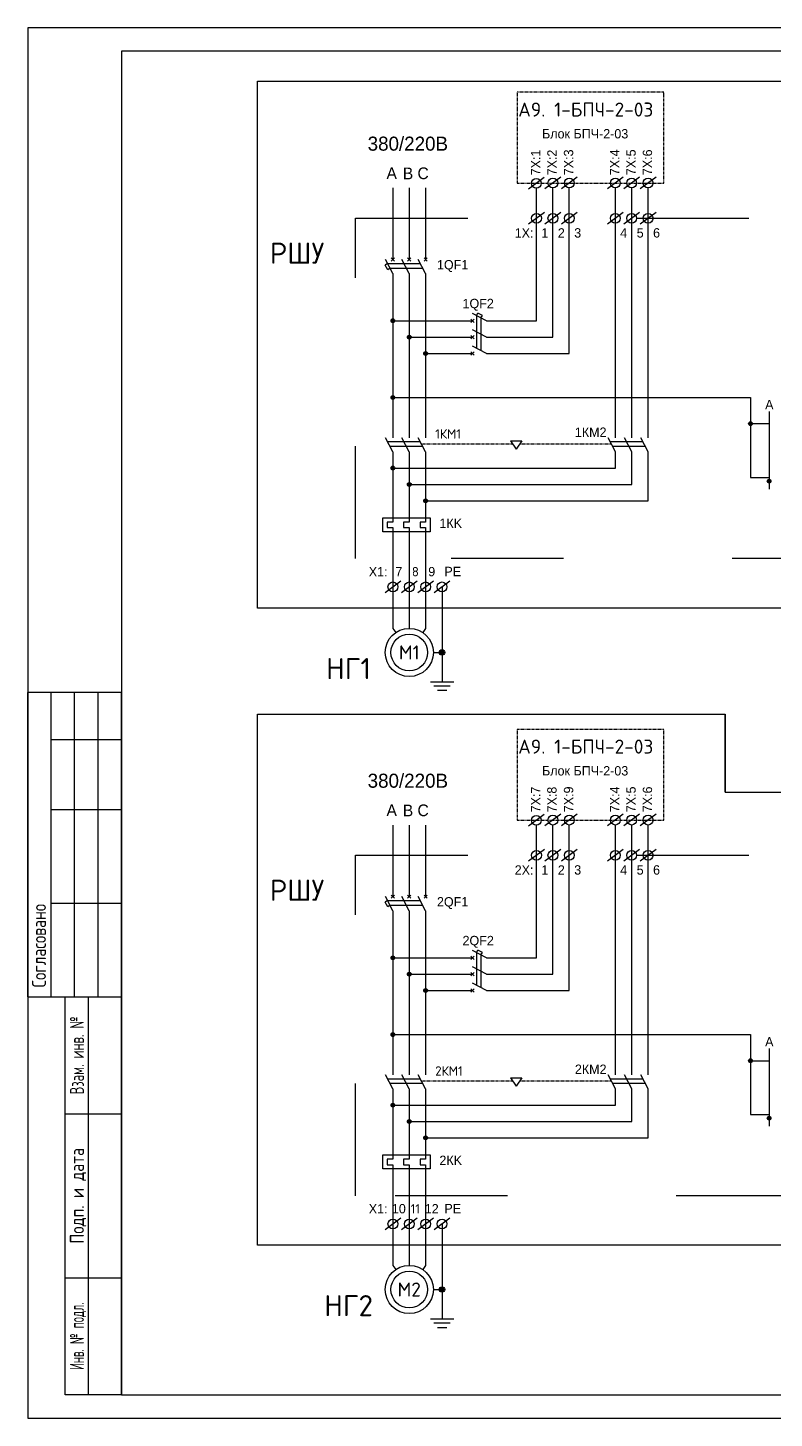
# Model space of a CAD drawing. Header units: millimetres. Extents: x 1606 to 7674, y 609 to 4159.
# Drawn here: x 6276.7 to 6436.1, y 2492.6 to 2789.6 of the extents above; entities that cross this region are included whole.
import ezdxf
from ezdxf.enums import TextEntityAlignment as Align

# ---------------------------------------------------------------- set-up
doc = ezdxf.new("R2010")
doc.units = ezdxf.units.MM
for name, pattern in [('ACAD_ISO03W100', [30, 12, -18]), ('DASHED2', [0.375, 0.25, -0.125]), ('K5LT_BASIC', [0])]:
    doc.linetypes.add(name, pattern=pattern)
doc.layers.add('Слой1', color=1, linetype='Continuous', lineweight=35)
doc.layers.add('Штамп', color=7, linetype='Continuous')
doc.styles.add('GOST 2.304', font='CS_Gost2304.shx', dxfattribs={"oblique": 15})

msp = doc.modelspace()

# ---------------------------------------------------------------- hatches: boundary and pattern name
at = {"layer": 'Штамп', "lineweight": 25}
for points in [[(6354.27563, 2726.98798, 1), (6355.07563, 2726.98798, 1)], [(6357.77563, 2723.48798, 1), (6358.57563, 2723.48798, 1)], [(6361.27563, 2719.98798, 1), (6362.07563, 2719.98798, 1)], [(6354.27563, 2710.56652, 1), (6355.07563, 2710.56652, 1)], [(6430.66472, 2704.99573, 1), (6431.46472, 2704.99573, 1)], [(6354.27563, 2695.52328, 1), (6355.07563, 2695.52328, 1)], [(6357.77563, 2692.02328, 1), (6358.57563, 2692.02328, 1)], [(6434.66472, 2692.73502, 1), (6435.46472, 2692.73502, 1)], [(6361.27563, 2688.52328, 1), (6362.07563, 2688.52328, 1)], [(6354.27563, 2590.90696, 1), (6355.07563, 2590.90696, 1)], [(6357.77563, 2587.40696, 1), (6358.57563, 2587.40696, 1)], [(6361.27563, 2583.90696, 1), (6362.07563, 2583.90696, 1)], [(6354.27563, 2574.48551, 1), (6355.07563, 2574.48551, 1)], [(6430.66472, 2568.91471, 1), (6431.46472, 2568.91471, 1)], [(6354.27563, 2559.44226, 1), (6355.07563, 2559.44226, 1)], [(6357.77563, 2555.94226, 1), (6358.57563, 2555.94226, 1)], [(6434.66472, 2556.65401, 1), (6435.46472, 2556.65401, 1)], [(6361.27563, 2552.44226, 1), (6362.07563, 2552.44226, 1)]]:
    msp.add_hatch(color=256, dxfattribs=at).paths.add_polyline_path(points)
at = {"layer": 'Штамп', "lineweight": 25, "ltscale": 100}
h = msp.add_hatch(color=256, dxfattribs=at)
h.dxf.hatch_style = 1
h.paths.add_polyline_path([(6365.74965, 2656.12771, 0.414213562), (6365.17563, 2656.70173), (6365.17563, 2655.55369, 0.414213562)])
h.paths.add_polyline_path([(6365.17563, 2656.70173, 0.414213562), (6364.60161, 2656.12771), (6365.17563, 2656.12771)])
h.paths.add_polyline_path([(6365.17563, 2656.12771), (6364.60161, 2656.12771, 0.414213562), (6365.17563, 2655.55369)])
h = msp.add_hatch(color=256, dxfattribs=at)
h.dxf.hatch_style = 1
h.paths.add_polyline_path([(6365.74965, 2520.04669, 0.414213562), (6365.17563, 2520.62072), (6365.17563, 2519.47267, 0.414213562)])
h.paths.add_polyline_path([(6365.17563, 2520.62072, 0.414213562), (6364.60161, 2520.04669), (6365.17563, 2520.04669)])
h.paths.add_polyline_path([(6365.17563, 2520.04669), (6364.60161, 2520.04669, 0.414213562), (6365.17563, 2519.47267)])

# ---------------------------------------------------------------- linework, layer by layer
at = {"layer": 'Слой1', "color": 0}
msp.add_line((6425.66782, 2642.91808), (6425.66782, 2626.27233), dxfattribs=at)
at = {"layer": 'Штамп', "linetype": 'DASHED2', "lineweight": 25, "ltscale": 0.25}
for p, q in [((6412.53763, 2775.82513), (6381.25897, 2775.82513)), ((6381.25897, 2775.82513), (6381.25897, 2756.38798)), ((6412.53763, 2756.38798), (6412.53763, 2775.82513)), ((6381.25897, 2756.38798), (6412.53763, 2756.38798)), ((6381.25897, 2639.74411), (6412.53763, 2639.74411)), ((6381.25897, 2639.74411), (6381.25897, 2620.30696)), ((6412.53763, 2620.30696), (6412.53763, 2639.74411)), ((6381.25897, 2620.30696), (6412.53763, 2620.30696))]:
    msp.add_line(p, q, dxfattribs=at)
at = {"layer": 'Штамп', "color": 3, "lineweight": 25}
for p, q in [((6387.02218, 2757.59462), (6383.64896, 2755.09627)), ((6390.54799, 2757.63715), (6387.17477, 2755.1388)), ((6394.04799, 2757.63715), (6390.67477, 2755.1388)), ((6403.89697, 2757.63715), (6400.52375, 2755.1388)), ((6407.39697, 2757.63715), (6404.02375, 2755.1388)), ((6410.89697, 2757.63715), (6407.52375, 2755.1388)), ((6387.04799, 2750.11782), (6383.67477, 2747.61947)), ((6390.54799, 2750.11782), (6387.17477, 2747.61947)), ((6394.04799, 2750.11782), (6390.67477, 2747.61947)), ((6403.89697, 2750.11782), (6400.52375, 2747.61947)), ((6407.39697, 2750.11782), (6404.02375, 2747.61947)), ((6410.89697, 2750.11782), (6407.52375, 2747.61947)), ((6356.36224, 2671.37925), (6352.98902, 2668.8809)), ((6359.86224, 2671.37925), (6356.48902, 2668.8809)), ((6363.36224, 2671.37925), (6359.98902, 2668.8809)), ((6366.86224, 2671.37925), (6363.48902, 2668.8809)), ((6387.02218, 2621.51361), (6383.64896, 2619.01525)), ((6390.54799, 2621.55614), (6387.17477, 2619.05778)), ((6394.04799, 2621.55614), (6390.67477, 2619.05778)), ((6403.89697, 2621.55614), (6400.52375, 2619.05778)), ((6407.39697, 2621.55614), (6404.02375, 2619.05778)), ((6410.89697, 2621.55614), (6407.52375, 2619.05778)), ((6387.04799, 2614.03681), (6383.67477, 2611.53845)), ((6390.54799, 2614.03681), (6387.17477, 2611.53845)), ((6394.04799, 2614.03681), (6390.67477, 2611.53845)), ((6403.89697, 2614.03681), (6400.52375, 2611.53845)), ((6407.39697, 2614.03681), (6404.02375, 2611.53845)), ((6410.89697, 2614.03681), (6407.52375, 2611.53845)), ((6356.36224, 2535.29824), (6352.98902, 2532.79988)), ((6359.86224, 2535.29824), (6356.48902, 2532.79988)), ((6363.36224, 2535.29824), (6359.98902, 2532.79988)), ((6366.86224, 2535.29824), (6363.48902, 2532.79988))]:
    msp.add_line(p, q, dxfattribs=at)
at = {"layer": 'Штамп', "lineweight": 25, "ltscale": 100}
for p, q in [((6354.67563, 2755.33798), (6354.67563, 2740.03926)), ((6358.17563, 2755.33798), (6358.17563, 2740.03926)), ((6361.67563, 2755.33798), (6361.67563, 2740.03926)), ((6385.36138, 2726.98798), (6385.36138, 2755.29576)), ((6388.86138, 2723.48798), (6388.86138, 2755.33798)), ((6392.36138, 2719.98798), (6392.36138, 2755.33798)), ((6402.21036, 2701.98798), (6402.21036, 2755.33798)), ((6405.71036, 2701.98798), (6405.71036, 2755.33798)), ((6409.21036, 2701.98798), (6409.21036, 2755.33798)), ((6353.54246, 2739.20769), (6353.05444, 2738.8612)), ((6353.57229, 2737.87025), (6353.05444, 2738.8612)), ((6354.67563, 2737.03926), (6353.10791, 2740.03926)), ((6353.54246, 2739.20769), (6360.54246, 2739.20769)), ((6354.32208, 2740.39281), (6355.02918, 2739.68571)), ((6355.02918, 2740.39281), (6354.32208, 2739.68571)), ((6358.17563, 2737.03926), (6356.60791, 2740.03926)), ((6357.82208, 2740.39281), (6358.52918, 2739.68571)), ((6358.52918, 2740.39281), (6357.82208, 2739.68571)), ((6361.67563, 2737.03926), (6360.10791, 2740.03926)), ((6361.32208, 2740.39281), (6362.02918, 2739.68571)), ((6362.02918, 2740.39281), (6361.32208, 2739.68571)), ((6354.06031, 2738.21674), (6353.57229, 2737.87025)), ((6354.06031, 2738.21674), (6361.06031, 2738.21674)), ((6354.67563, 2737.03926), (6354.67563, 2701.98798)), ((6358.17563, 2737.03926), (6358.17563, 2701.98798)), ((6361.67563, 2737.03926), (6361.67563, 2701.98798)), ((6354.67563, 2726.98798), (6371.67563, 2726.98798)), ((6372.02918, 2727.34153), (6371.32208, 2726.63442)), ((6372.02918, 2726.63442), (6371.32208, 2727.34153)), ((6374.67563, 2726.98798), (6371.67563, 2728.5557)), ((6372.50719, 2728.12115), (6372.85368, 2728.60916)), ((6372.50719, 2728.12115), (6372.50719, 2721.12115)), ((6373.84464, 2728.09132), (6372.85368, 2728.60916)), ((6373.49815, 2727.6033), (6373.84464, 2728.09132)), ((6373.49815, 2727.6033), (6373.49815, 2720.6033)), ((6374.67563, 2726.98798), (6385.36138, 2726.98798)), ((6372.02918, 2723.84153), (6371.32208, 2723.13442)), ((6372.02918, 2723.13442), (6371.32208, 2723.84153)), ((6374.67563, 2723.48798), (6371.67563, 2725.0557)), ((6358.17563, 2723.48798), (6371.67563, 2723.48798)), ((6374.67563, 2719.98798), (6371.67563, 2721.5557)), ((6374.67563, 2723.48798), (6388.86138, 2723.48798)), ((6361.67563, 2719.98798), (6371.67563, 2719.98798)), ((6372.02918, 2720.34153), (6371.32208, 2719.63442)), ((6372.02918, 2719.63442), (6371.32208, 2720.34153)), ((6374.67563, 2719.98798), (6392.36138, 2719.98798)), ((6354.67563, 2710.56652), (6431.06472, 2710.56652)), ((6431.06472, 2710.56652), (6431.06472, 2693.50179)), ((6431.06472, 2704.99573), (6435.06472, 2704.99573)), ((6354.67563, 2698.98798), (6353.10791, 2701.98798)), ((6353.54246, 2701.15641), (6360.54246, 2701.15641)), ((6354.06031, 2700.16546), (6361.06031, 2700.16546)), ((6358.17563, 2698.98798), (6356.60791, 2701.98798)), ((6361.67563, 2698.98798), (6360.10791, 2701.98798)), ((6379.81649, 2701.3221), (6382.21649, 2701.3221)), ((6379.81649, 2701.3221), (6381.01649, 2699.58094)), ((6382.21649, 2701.3221), (6381.01649, 2699.58094)), ((6402.21036, 2698.98798), (6400.64264, 2701.98798)), ((6401.07719, 2701.15641), (6408.07719, 2701.15641)), ((6401.59504, 2700.16546), (6408.59504, 2700.16546)), ((6405.71036, 2698.98798), (6404.14264, 2701.98798)), ((6409.21036, 2698.98798), (6407.64264, 2701.98798)), ((6354.67563, 2698.98798), (6354.67563, 2683.98798)), ((6358.17563, 2698.98798), (6358.17563, 2683.98798)), ((6361.67563, 2698.98798), (6361.67563, 2683.98798)), ((6402.21036, 2695.52328), (6402.21036, 2698.98798)), ((6405.71036, 2692.02328), (6405.71036, 2698.98798)), ((6409.21036, 2688.52328), (6409.21036, 2698.98798)), ((6354.67563, 2695.52328), (6402.21036, 2695.52328)), ((6358.17563, 2692.02328), (6405.71036, 2692.02328)), ((6431.06472, 2693.50179), (6435.06472, 2693.50179)), ((6361.67563, 2688.52328), (6409.21036, 2688.52328)), ((6352.55908, 2684.87343), (6362.64514, 2684.87343)), ((6352.55908, 2681.86774), (6352.55908, 2684.87343)), ((6354.67563, 2683.98798), (6353.47563, 2683.98798)), ((6353.47563, 2683.98798), (6353.47563, 2682.78798)), ((6353.47563, 2682.78798), (6354.67563, 2682.78798)), ((6354.67563, 2682.78798), (6354.67563, 2661.2711)), ((6358.17563, 2683.98798), (6356.97563, 2683.98798)), ((6356.97563, 2683.98798), (6356.97563, 2682.78798)), ((6356.97563, 2682.78798), (6358.17563, 2682.78798)), ((6358.17563, 2682.78798), (6358.17563, 2661.2711)), ((6361.67563, 2683.98798), (6360.47563, 2683.98798)), ((6360.47563, 2683.98798), (6360.47563, 2682.78798)), ((6360.47563, 2682.78798), (6361.67563, 2682.78798)), ((6361.67563, 2682.78798), (6361.67563, 2661.2711)), ((6362.64514, 2684.87343), (6362.64514, 2681.86774)), ((6362.64514, 2681.86774), (6352.55908, 2681.86774)), ((6365.17563, 2670.13008), (6365.17563, 2649.85872)), ((6354.67563, 2661.2711), (6355.28204, 2660.37995)), ((6361.67563, 2661.2711), (6361.06922, 2660.37995)), ((6363.31902, 2656.12771), (6365.17563, 2656.12771)), ((6362.67563, 2649.85872), (6367.67563, 2649.85872)), ((6276.66613, 2582.55472), (6276.66613, 2647.55472)), ((6296.66613, 2647.55472), (6276.66613, 2647.55472)), ((6281.66613, 2582.55472), (6281.66613, 2647.55472)), ((6286.66613, 2582.55472), (6286.66613, 2647.55472)), ((6291.66613, 2582.55472), (6291.66613, 2647.55472)), ((6296.66613, 2497.55472), (6296.66613, 2647.55472)), ((6363.42563, 2649.00837), (6366.92563, 2649.00837)), ((6364.17563, 2648.03655), (6366.17563, 2648.03655)), ((6281.66613, 2637.55472), (6296.66613, 2637.55472)), ((6281.66613, 2622.55472), (6296.66613, 2622.55472)), ((6354.67563, 2619.25696), (6354.67563, 2603.95824)), ((6358.17563, 2619.25696), (6358.17563, 2603.95824)), ((6361.67563, 2619.25696), (6361.67563, 2603.95824)), ((6385.36138, 2590.90696), (6385.36138, 2619.21475)), ((6388.86138, 2587.40696), (6388.86138, 2619.25696)), ((6392.36138, 2583.90696), (6392.36138, 2619.25696)), ((6402.21036, 2565.90696), (6402.21036, 2619.25696)), ((6405.71036, 2565.90696), (6405.71036, 2619.25696)), ((6409.21036, 2565.90696), (6409.21036, 2619.25696)), ((6281.66613, 2602.55472), (6296.66613, 2602.55472)), ((6353.54246, 2603.12668), (6353.05444, 2602.78019)), ((6353.57229, 2601.78924), (6353.05444, 2602.78019)), ((6354.67563, 2600.95824), (6353.10791, 2603.95824)), ((6353.54246, 2603.12668), (6360.54246, 2603.12668)), ((6354.06031, 2602.13573), (6353.57229, 2601.78924)), ((6354.06031, 2602.13573), (6361.06031, 2602.13573)), ((6354.32208, 2604.3118), (6355.02918, 2603.60469)), ((6355.02918, 2604.3118), (6354.32208, 2603.60469)), ((6358.17563, 2600.95824), (6356.60791, 2603.95824)), ((6357.82208, 2604.3118), (6358.52918, 2603.60469)), ((6358.52918, 2604.3118), (6357.82208, 2603.60469)), ((6361.67563, 2600.95824), (6360.10791, 2603.95824)), ((6361.32208, 2604.3118), (6362.02918, 2603.60469)), ((6362.02918, 2604.3118), (6361.32208, 2603.60469)), ((6354.67563, 2600.95824), (6354.67563, 2565.90696)), ((6358.17563, 2600.95824), (6358.17563, 2565.90696)), ((6361.67563, 2600.95824), (6361.67563, 2565.90696)), ((6354.67563, 2590.90696), (6371.67563, 2590.90696)), ((6372.02918, 2591.26052), (6371.32208, 2590.55341)), ((6372.02918, 2590.55341), (6371.32208, 2591.26052)), ((6374.67563, 2590.90696), (6371.67563, 2592.47469)), ((6372.50719, 2592.04013), (6372.85368, 2592.52815)), ((6372.50719, 2592.04013), (6372.50719, 2585.04013)), ((6373.84464, 2592.0103), (6372.85368, 2592.52815)), ((6373.49815, 2591.52228), (6373.84464, 2592.0103)), ((6373.49815, 2591.52228), (6373.49815, 2584.52228)), ((6374.67563, 2590.90696), (6385.36138, 2590.90696)), ((6358.17563, 2587.40696), (6371.67563, 2587.40696)), ((6372.02918, 2587.76052), (6371.32208, 2587.05341)), ((6372.02918, 2587.05341), (6371.32208, 2587.76052)), ((6374.67563, 2587.40696), (6371.67563, 2588.97469)), ((6374.67563, 2587.40696), (6388.86138, 2587.40696)), ((6361.67563, 2583.90696), (6371.67563, 2583.90696)), ((6372.02918, 2584.26052), (6371.32208, 2583.55341)), ((6372.02918, 2583.55341), (6371.32208, 2584.26052)), ((6374.67563, 2583.90696), (6371.67563, 2585.47469)), ((6374.67563, 2583.90696), (6392.36138, 2583.90696)), ((6276.66613, 2582.55472), (6296.66613, 2582.55472)), ((6284.66613, 2497.55472), (6284.66613, 2582.55472)), ((6289.66613, 2497.55472), (6289.66613, 2582.55472)), ((6354.67563, 2574.48551), (6431.06472, 2574.48551)), ((6431.06472, 2574.48551), (6431.06472, 2557.42078)), ((6431.06472, 2568.91471), (6435.06472, 2568.91471)), ((6354.67563, 2562.90696), (6353.10791, 2565.90696)), ((6353.54246, 2565.0754), (6360.54246, 2565.0754)), ((6354.06031, 2564.08444), (6361.06031, 2564.08444)), ((6358.17563, 2562.90696), (6356.60791, 2565.90696)), ((6361.67563, 2562.90696), (6360.10791, 2565.90696)), ((6379.81649, 2565.24109), (6382.21649, 2565.24109)), ((6379.81649, 2565.24109), (6381.01649, 2563.49993)), ((6382.21649, 2565.24109), (6381.01649, 2563.49993)), ((6402.21036, 2562.90696), (6400.64264, 2565.90696)), ((6401.07719, 2565.0754), (6408.07719, 2565.0754)), ((6401.59504, 2564.08444), (6408.59504, 2564.08444)), ((6405.71036, 2562.90696), (6404.14264, 2565.90696)), ((6409.21036, 2562.90696), (6407.64264, 2565.90696)), ((6354.67563, 2562.90696), (6354.67563, 2547.90696)), ((6358.17563, 2562.90696), (6358.17563, 2547.90696)), ((6361.67563, 2562.90696), (6361.67563, 2547.90696)), ((6402.21036, 2559.44226), (6402.21036, 2562.90696)), ((6405.71036, 2555.94226), (6405.71036, 2562.90696)), ((6409.21036, 2552.44226), (6409.21036, 2562.90696)), ((6284.66613, 2557.55472), (6296.66613, 2557.55472)), ((6354.67563, 2559.44226), (6402.21036, 2559.44226)), ((6431.06472, 2557.42078), (6435.06472, 2557.42078)), ((6358.17563, 2555.94226), (6405.71036, 2555.94226)), ((6361.67563, 2552.44226), (6409.21036, 2552.44226)), ((6352.55908, 2548.79242), (6362.64514, 2548.79242)), ((6352.55908, 2545.78673), (6352.55908, 2548.79242)), ((6362.64514, 2548.79242), (6362.64514, 2545.78673)), ((6362.64514, 2545.78673), (6352.55908, 2545.78673)), ((6354.67563, 2547.90696), (6353.47563, 2547.90696)), ((6353.47563, 2547.90696), (6353.47563, 2546.70696)), ((6353.47563, 2546.70696), (6354.67563, 2546.70696)), ((6354.67563, 2546.70696), (6354.67563, 2525.19008)), ((6358.17563, 2547.90696), (6356.97563, 2547.90696)), ((6356.97563, 2547.90696), (6356.97563, 2546.70696)), ((6356.97563, 2546.70696), (6358.17563, 2546.70696)), ((6358.17563, 2546.70696), (6358.17563, 2525.19008)), ((6361.67563, 2547.90696), (6360.47563, 2547.90696)), ((6360.47563, 2547.90696), (6360.47563, 2546.70696)), ((6360.47563, 2546.70696), (6361.67563, 2546.70696)), ((6361.67563, 2546.70696), (6361.67563, 2525.19008)), ((6365.17563, 2534.04906), (6365.17563, 2513.77771)), ((6354.67563, 2525.19008), (6355.28204, 2524.29894)), ((6361.67563, 2525.19008), (6361.06922, 2524.29894)), ((6284.66613, 2522.55472), (6296.66613, 2522.55472)), ((6363.31902, 2520.04669), (6365.17563, 2520.04669)), ((6362.67563, 2513.77771), (6367.67563, 2513.77771)), ((6363.42563, 2512.92735), (6366.92563, 2512.92735)), ((6364.17563, 2511.95554), (6366.17563, 2511.95554)), ((6296.66613, 2497.55472), (6284.66613, 2497.55472))]:
    msp.add_line(p, q, dxfattribs=at)
at = {"layer": 'Штамп', "color": 3, "linetype": 'ACAD_ISO03W100', "ltscale": 2}
for p, q in [((6346.71135, 2748.86865), (6571.14693, 2748.86865)), ((6346.71135, 2676.16369), (6346.71135, 2748.86865)), ((6435.06472, 2707.5782), (6435.06472, 2691.0202)), ((6571.14693, 2676.16369), (6346.71135, 2676.16369)), ((6346.71135, 2612.78763), (6571.14693, 2612.78763)), ((6346.71135, 2540.08267), (6346.71135, 2612.78763)), ((6435.06472, 2571.49719), (6435.06472, 2554.93919)), ((6499.1921, 2540.08267), (6346.71135, 2540.08267))]:
    msp.add_line(p, q, dxfattribs=at)
at = {"layer": 'Штамп', "linetype": 'DASHED2', "lineweight": 25, "ltscale": 0.1}
for p, q in [((6360.77436, 2700.71264), (6380.23653, 2700.71264)), ((6381.79645, 2700.71264), (6401.3091, 2700.71264)), ((6360.77436, 2564.63163), (6380.23653, 2564.63163)), ((6381.79645, 2564.63163), (6401.3091, 2564.63163))]:
    msp.add_line(p, q, dxfattribs=at)
at = {"layer": 'Штамп', "color": 0}
for p, q in [((6325.74754, 2529.5007), (6325.74754, 2642.91808)), ((6325.74754, 2642.91808), (6425.66782, 2642.91808)), ((6425.66782, 2626.27233), (6574.07607, 2626.27233)), ((6502.31633, 2529.5007), (6325.74754, 2529.5007))]:
    msp.add_line(p, q, dxfattribs=at)
at = {"layer": 'Штамп', "lineweight": 25, "ltscale": 100}
for points in [[(6276.66613, 2492.55472), (6696.66613, 2492.55472), (6696.66613, 2789.55472), (6276.66613, 2789.55472), (6276.66613, 2492.55472)], [(6296.66613, 2497.55472), (6691.66613, 2497.55472), (6691.66613, 2784.55472), (6296.66613, 2784.55472), (6296.66613, 2497.55472)]]:
    msp.add_lwpolyline(points, dxfattribs=at)
at = {"layer": 'Штамп', "color": 0}
msp.add_lwpolyline([(6325.74754, 2778.15374), (6574.07607, 2778.15374), (6574.07607, 2665.58171), (6325.74754, 2665.58171)], close=True, dxfattribs=at)
at = {"layer": 'Штамп', "color": 3, "lineweight": 25}
for centre in [(6385.33557, 2756.34545), (6388.86138, 2756.38798), (6392.36138, 2756.38798), (6402.21036, 2756.38798), (6405.71036, 2756.38798), (6409.21036, 2756.38798), (6385.36138, 2748.86865), (6388.86138, 2748.86865), (6392.36138, 2748.86865), (6402.21036, 2748.86865), (6405.71036, 2748.86865), (6409.21036, 2748.86865), (6354.67563, 2670.13008), (6358.17563, 2670.13008), (6361.67563, 2670.13008), (6365.17563, 2670.13008), (6385.33557, 2620.26443), (6388.86138, 2620.30696), (6392.36138, 2620.30696), (6402.21036, 2620.30696), (6405.71036, 2620.30696), (6409.21036, 2620.30696), (6385.36138, 2612.78763), (6388.86138, 2612.78763), (6392.36138, 2612.78763), (6402.21036, 2612.78763), (6405.71036, 2612.78763), (6409.21036, 2612.78763), (6354.67563, 2534.04906), (6358.17563, 2534.04906), (6361.67563, 2534.04906), (6365.17563, 2534.04906)]:
    msp.add_circle(centre, 1.05, dxfattribs=at)
at = {"layer": 'Штамп', "lineweight": 25}
for centre, radius in [((6354.67563, 2726.98798), 0.4), ((6358.17563, 2723.48798), 0.4), ((6361.67563, 2719.98798), 0.4), ((6354.67563, 2710.56652), 0.4), ((6431.06472, 2704.99573), 0.4), ((6354.67563, 2695.52328), 0.4), ((6358.17563, 2692.02328), 0.4), ((6435.06472, 2692.73502), 0.4), ((6361.67563, 2688.52328), 0.4), ((6358.17563, 2656.12771), 3.92698), ((6354.67563, 2590.90696), 0.4), ((6358.17563, 2587.40696), 0.4), ((6361.67563, 2583.90696), 0.4), ((6354.67563, 2574.48551), 0.4), ((6431.06472, 2568.91471), 0.4), ((6354.67563, 2559.44226), 0.4), ((6358.17563, 2555.94226), 0.4), ((6435.06472, 2556.65401), 0.4), ((6361.67563, 2552.44226), 0.4), ((6358.17563, 2520.04669), 3.92698)]:
    msp.add_circle(centre, radius, dxfattribs=at)
at = {"layer": 'Штамп', "lineweight": 25, "ltscale": 100}
for centre, radius in [((6358.17563, 2656.12771), 5.14339), ((6365.17563, 2656.12771), 0.57402), ((6358.17563, 2520.04669), 5.14339), ((6365.17563, 2520.04669), 0.57402)]:
    msp.add_circle(centre, radius, dxfattribs=at)

# ---------------------------------------------------------------- texts
at = {"layer": 'Штамп', "lineweight": 25, "ltscale": 100, "style": 'GOST 2.304'}
msp.add_text('Согласовано', height=3, rotation=90, dxfattribs=at).set_placement((6280.54739, 2584.55472))
for s, width, p in [('Взам. инв. №', 0.8, (6287.16613, 2570.05472)), ('Инв. № подл.', 0.7, (6287.16613, 2510.05472))]:
    msp.add_text(s, height=3, rotation=90, dxfattribs=dict(at, width=width)).set_placement(p, align=Align.MIDDLE_CENTER)
msp.add_text('Подп. и дата', height=3, rotation=90, dxfattribs=at).set_placement((6287.16613, 2540.05472), align=Align.MIDDLE_CENTER)
at = {"layer": 'Штамп', "color": 7, "lineweight": 30, "char_height": 3, "width": 91.7578409, "attachment_point": 5}
for s, insert in [('{\\fISOCPEUR|b1|i0|c204|p34;\\Q0;А9. 1-БПЧ-2-03}', (6395.88188, 2772.09086)), ('{\\fISOCPEUR|b1|i0|c204|p34;А9. 1-БПЧ-2-03}', (6395.88188, 2636.00984))]:
    msp.add_mtext(s, dxfattribs=dict(at, insert=insert))
at = {"layer": 'Штамп', "lineweight": 30}
for s, insert, char_height, width, attachment_point in [('{\\Q0;380/220В}', (6357.87091, 2766.30829), 3, 46.6409644, 2), ('{\\Q0;Блок БПЧ-2-03}', (6395.75506, 2766.9114), 2, 23.9724309, 5), ('{\\Q0;1Х:}', (6382.70923, 2745.73737), 2, 3.8524004, 5), ('{\\Q0;1}', (6387.12883, 2745.73737), 2, 3.8524004, 5), ('{\\Q0;2}', (6390.66044, 2745.73737), 2, 3.8524004, 5), ('{\\Q0;3}', (6394.16044, 2745.73737), 2, 3.8524004, 5), ('{\\Q0;4}', (6403.97781, 2745.73737), 2, 3.8524004, 5), ('{\\Q0;5}', (6407.50943, 2745.73737), 2, 3.8524004, 5), ('{\\Q0;6}', (6411.00943, 2745.73737), 2, 3.8524004, 5), ('{\\fISOCPEUR|b1|i0|c204|p34;\\Q0;РШУ}', (6334.21133, 2741.41205), 4.5, 5.7786006, 5), ('{\\Q0;1QF1}', (6364.09035, 2738.6641), 2, 3.8524004, 4), ('{\\Q0;1QF2}', (6369.55337, 2730.38527), 2, 3.8524004, 4), ('{\\Q0;А}', (6435.99755, 2709.05919), 2, 3.8524004, 6), ('{\\fISOCPEUR|b1|i0|c204|p34;\\Q0;1КМ1}', (6363.71346, 2702.80066), 2, 3.8524004, 4), ('{\\Q0;1КМ2}', (6393.55995, 2703.17126), 2, 3.8524004, 4), ('{\\Q0;1КK}', (6364.61898, 2683.72229), 2, 3.8524004, 4), ('{\\Q0;Х1:}', (6351.52689, 2673.37226), 2, 3.8524004, 5), ('{\\Q0;7}', (6355.94648, 2673.37226), 2, 3.8524004, 5), ('{\\fISOCPEUR|b1|i0|c204|p34;\\Q0;8}', (6359.4781, 2673.37226), 2, 3.8524004, 5), ('{\\Q0;9}', (6362.9781, 2673.37226), 2, 3.8524004, 5), ('{\\Q0;РЕ}', (6367.46105, 2673.41797), 2, 3.8524004, 5), ('{\\fISOCPEUR|b1|i0|c204|p34;\\Q0;M1}', (6358.17047, 2656.12771), 3, 3.8524004, 5), ('{\\fISOCPEUR|b1|i0|c204|p34;\\Q0;НГ1}', (6345.20567, 2652.67608), 4.5, 5.7786006, 5), ('Блок БПЧ-2-03', (6395.75506, 2630.83039), 2, 23.9724309, 5), ('{\\Q0;380/220В}', (6357.87091, 2630.22728), 3, 46.6409644, 2), ('{\\Q0;2Х:}', (6382.70923, 2609.65635), 2, 3.8524004, 5), ('{\\Q0;1}', (6387.12883, 2609.65635), 2, 3.8524004, 5), ('{\\Q0;2}', (6390.66044, 2609.65635), 2, 3.8524004, 5), ('{\\Q0;3}', (6394.16044, 2609.65635), 2, 3.8524004, 5), ('{\\Q0;4}', (6403.97781, 2609.65635), 2, 3.8524004, 5), ('{\\Q0;5}', (6407.50943, 2609.65635), 2, 3.8524004, 5), ('{\\Q0;6}', (6411.00943, 2609.65635), 2, 3.8524004, 5), ('{\\fISOCPEUR|b1|i0|c204|p34;\\Q0;РШУ}', (6334.21133, 2605.33103), 4.5, 5.7786006, 5), ('{\\Q0;2QF1}', (6364.09035, 2602.58308), 2, 3.8524004, 4), ('{\\Q0;2QF2}', (6369.55337, 2594.30426), 2, 3.8524004, 4), ('{\\Q0;А}', (6435.99755, 2572.97817), 2, 3.8524004, 6), ('{\\fISOCPEUR|b1|i0|c204|p34;\\Q0;2КМ1}', (6363.71346, 2566.71964), 2, 3.8524004, 4), ('{\\Q0;2КМ2}', (6393.55995, 2567.09024), 2, 3.8524004, 4), ('{\\Q0;2КK}', (6364.61898, 2547.64127), 2, 3.8524004, 4), ('{\\Q0;Х1:}', (6351.52689, 2537.29124), 2, 3.8524004, 5), ('{\\Q0;РЕ}', (6367.46105, 2537.33695), 2, 3.8524004, 5), ('{\\fISOCPEUR|b1|i0|c204|p34;\\Q0;M2}', (6358.17047, 2520.04669), 3, 3.8524004, 5), ('{\\fISOCPEUR|b1|i0|c204|p34;\\Q0;НГ2}', (6345.20567, 2516.59506), 4.5, 5.7786006, 5)]:
    msp.add_mtext(s, dxfattribs=dict(at, insert=insert, char_height=char_height, width=width, attachment_point=attachment_point))
at = {"layer": 'Штамп', "lineweight": 30, "char_height": 2, "width": 3.8524004, "attachment_point": 5, "rotation": 90}
for s, insert in [('{\\Q0;7Х:1}', (6385.1956, 2760.77728)), ('{\\Q0;7Х:2}', (6388.66398, 2760.77728)), ('{\\Q0;7Х:3}', (6392.2214, 2760.81981)), ('{\\Q0;7Х:4}', (6402.07039, 2760.81981)), ('{\\Q0;7Х:5}', (6405.57039, 2760.81981)), ('{\\Q0;7Х:6}', (6409.07039, 2760.81981)), ('{\\Q0;7Х:7}', (6385.1956, 2624.69627)), ('{\\Q0;7Х:8}', (6388.66398, 2624.69627)), ('{\\Q0;7Х:9}', (6392.2214, 2624.7388)), ('{\\Q0;7Х:4}', (6402.07039, 2624.7388)), ('{\\Q0;7Х:5}', (6405.57039, 2624.7388)), ('{\\Q0;7Х:6}', (6409.07039, 2624.7388))]:
    msp.add_mtext(s, dxfattribs=dict(at, insert=insert))
at = {"layer": 'Штамп', "color": 7, "linetype": 'K5LT_BASIC', "lineweight": 25, "char_height": 2.5, "width": 10.3833333, "attachment_point": 3}
for s, insert in [('{\\Q0;A}', (6355.53414, 2759.74965)), ('{\\Q0;B}', (6359.02109, 2759.70223)), ('{\\Q0;C}', (6362.34014, 2759.72955)), ('{\\Q0;A}', (6355.53414, 2623.66863)), ('{\\Q0;B}', (6359.02109, 2623.62121)), ('{\\Q0;C}', (6362.34014, 2623.64854))]:
    msp.add_mtext(s, dxfattribs=dict(at, insert=insert))
at = {"layer": 'Штамп', "color": 6, "lineweight": 30, "char_height": 2, "width": 3.8524004, "attachment_point": 5}
for s, insert in [('{\\Q0;10}', (6355.94648, 2537.29124)), ('{\\fISOCPEUR|b1|i0|c204|p34;\\Q0;11}', (6359.4781, 2537.29124)), ('{\\Q0;12}', (6362.9781, 2537.29124))]:
    msp.add_mtext(s, dxfattribs=dict(at, insert=insert))

doc.saveas('drawing.dxf')
